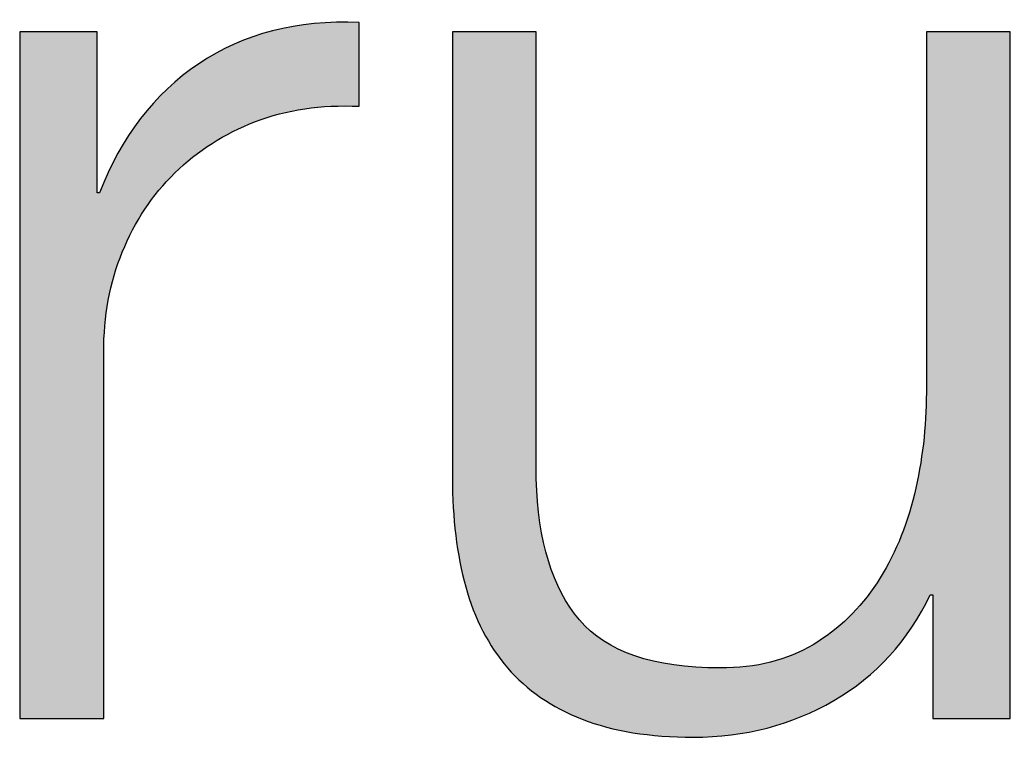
# Paper-space layout 'A3mask (portrait)' of a CAD drawing. Extents: x 0 to 277, y 0 to 394.
# Drawn here: x 204.026 to 206.072, y 39.345 to 40.827 of the extents above; entities that cross this region are included whole.
import ezdxf
from ezdxf.enums import TextEntityAlignment as Align

# ---------------------------------------------------------------- set-up
doc = ezdxf.new("R2010")
doc.units = 0
doc.layers.get('0').update_dxf_attribs({"linetype": 'CONTINUOUS'})
doc.layers.get('Defpoints').update_dxf_attribs({"linetype": 'CONTINUOUS'})
doc.layers.add('JPP_Mask', color=7, linetype='CONTINUOUS')
doc.styles.add('JPP', font='arial.ttf')

# ---------------------------------------------------------------- blocks, each defined once
blk = doc.blocks.new('A3mask (portrait)')
at = {"true_color": 0x004a91}
h = blk.add_hatch(color=154, dxfattribs=at)
edge = h.paths.add_edge_path()
edge.add_spline(control_points=[(204.1993, 40.0214), (204.1993, 40.0923), (204.1993, 40.1396), (204.1993, 40.1396), (204.1993, 40.2148), (204.2121, 40.284), (204.2378, 40.3472)], knot_values=[8, 8, 8, 8, 8.250035, 8.250035, 8.250035, 9.250035, 9.250035, 9.250035, 9.250035], degree=3, periodic=0)
edge.add_spline(control_points=[(204.2378, 40.3472), (204.2634, 40.4105), (204.2997, 40.465), (204.3464, 40.5109)], knot_values=[7, 7, 7, 7, 8, 8, 8, 8], degree=3, periodic=0)
edge.add_spline(control_points=[(204.3464, 40.5109), (204.3932, 40.5567), (204.4487, 40.592), (204.5128, 40.6167), (204.577, 40.6415), (204.6485, 40.652), (204.7274, 40.6485)], knot_values=[5, 5, 5, 5, 6, 6, 6, 7, 7, 7, 7], degree=3, periodic=0)
edge.add_spline(control_points=[(204.7274, 40.6485), (204.7274, 40.6485), (204.7274, 40.8216), (204.7274, 40.8216), (204.599, 40.8271), (204.4885, 40.7987), (204.3959, 40.7364), (204.3033, 40.6741), (204.235, 40.5851), (204.191, 40.4697)], knot_values=[2, 2, 2, 2, 3, 3, 3, 4, 4, 4, 5, 5, 5, 5], degree=3, periodic=0)
edge.add_spline(control_points=[(204.191, 40.4697), (204.191, 40.4697), (204.1855, 40.4697), (204.1855, 40.4697)], knot_values=[1.00001, 1.00001, 1.00001, 1.00001, 2, 2, 2, 2], degree=3, periodic=0)
edge.add_spline(control_points=[(204.1855, 40.4697), (204.1855, 40.4697), (204.1855, 40.5528), (204.1855, 40.636)], knot_values=[0.5, 0.5, 0.5, 0.5, 1, 1, 1, 1], degree=3, periodic=0)
edge.add_spline(control_points=[(204.1855, 40.636), (204.1855, 40.7192), (204.1855, 40.8024), (204.1855, 40.8024), (204.1855, 40.8024), (204.1755, 40.8024), (204.1606, 40.8024)], knot_values=[12.749965, 12.749965, 12.749965, 12.749965, 13.249965, 13.249965, 13.249965, 13.5, 13.5, 13.5, 13.5], degree=3, periodic=0)
edge.add_spline(control_points=[(204.1606, 40.8024), (204.1456, 40.8024), (204.1257, 40.8024), (204.1058, 40.8024)], knot_values=[12.49997, 12.49997, 12.49997, 12.49997, 12.749965, 12.749965, 12.749965, 12.749965], degree=3, periodic=0)
edge.add_spline(control_points=[(204.1058, 40.8024), (204.0958, 40.8024), (204.0858, 40.8024), (204.0765, 40.8024)], knot_values=[12.374973, 12.374973, 12.374973, 12.374973, 12.49997, 12.49997, 12.49997, 12.49997], degree=3, periodic=0)
edge.add_spline(control_points=[(204.0765, 40.8024), (204.0671, 40.8024), (204.0584, 40.8024), (204.0509, 40.8024)], knot_values=[12.249975, 12.249975, 12.249975, 12.249975, 12.374973, 12.374973, 12.374973, 12.374973], degree=3, periodic=0)
edge.add_spline(control_points=[(204.0509, 40.8024), (204.0472, 40.8024), (204.0438, 40.8024), (204.0407, 40.8024)], knot_values=[12.187476, 12.187476, 12.187476, 12.187476, 12.249975, 12.249975, 12.249975, 12.249975], degree=3, periodic=0)
edge.add_spline(control_points=[(204.0407, 40.8024), (204.0377, 40.8024), (204.035, 40.8024), (204.0329, 40.8024)], knot_values=[12.124977, 12.124977, 12.124977, 12.124977, 12.187476, 12.187476, 12.187476, 12.187476], degree=3, periodic=0)
edge.add_spline(control_points=[(204.0299, 40.8024), (204.0291, 40.8024), (204.0284, 40.8024), (204.0278, 40.8024)], knot_values=[12.062479, 12.062479, 12.062479, 12.062479, 12.093728, 12.093728, 12.093728, 12.093728], degree=3, periodic=0)
edge.add_spline(control_points=[(204.026, 40.8024), (204.026, 40.8024), (204.026, 40.8024), (204.026, 40.8024), (204.026, 40.8024), (204.026, 40.8024), (204.026, 40.8024)], knot_values=[11.99998, 11.99998, 11.99998, 11.99998, 12.001425, 12.001425, 12.001425, 12.001445, 12.001445, 12.001445, 12.001445], degree=3, periodic=0)
edge.add_spline(control_points=[(204.026, 40.8024), (204.026, 40.8024), (204.026, 40.4476), (204.026, 40.0928)], knot_values=[11.49999, 11.49999, 11.49999, 11.49999, 11.99998, 11.99998, 11.99998, 11.99998], degree=3, periodic=0)
edge.add_spline(control_points=[(204.026, 40.0928), (204.026, 39.738), (204.026, 39.3832), (204.026, 39.3832), (204.026, 39.3832), (204.026, 39.3832), (204.026, 39.3832)], knot_values=[10.999023, 10.999023, 10.999023, 10.999023, 11.499013, 11.499013, 11.499013, 11.49999, 11.49999, 11.49999, 11.49999], degree=3, periodic=0)
edge.add_spline(control_points=[(204.0279, 39.3832), (204.0286, 39.3832), (204.0294, 39.3832), (204.0303, 39.3832)], knot_values=[10.906252, 10.906252, 10.906252, 10.906252, 10.937501, 10.937501, 10.937501, 10.937501], degree=3, periodic=0)
edge.add_spline(control_points=[(204.0334, 39.3832), (204.0358, 39.3832), (204.0387, 39.3832), (204.042, 39.3832)], knot_values=[10.812504, 10.812504, 10.812504, 10.812504, 10.875003, 10.875003, 10.875003, 10.875003], degree=3, periodic=0)
edge.add_spline(control_points=[(204.042, 39.3832), (204.0453, 39.3832), (204.049, 39.3832), (204.0531, 39.3832)], knot_values=[10.750005, 10.750005, 10.750005, 10.750005, 10.812504, 10.812504, 10.812504, 10.812504], degree=3, periodic=0)
edge.add_spline(control_points=[(204.0531, 39.3832), (204.0612, 39.3832), (204.0707, 39.3832), (204.0808, 39.3832)], knot_values=[10.625008, 10.625008, 10.625008, 10.625008, 10.750005, 10.750005, 10.750005, 10.750005], degree=3, periodic=0)
edge.add_spline(control_points=[(204.0808, 39.3832), (204.091, 39.3832), (204.1018, 39.3832), (204.1126, 39.3832)], knot_values=[10.50001, 10.50001, 10.50001, 10.50001, 10.625008, 10.625008, 10.625008, 10.625008], degree=3, periodic=0)
edge.add_spline(control_points=[(204.1126, 39.3832), (204.1343, 39.3832), (204.1559, 39.3832), (204.1722, 39.3832)], knot_values=[10.250015, 10.250015, 10.250015, 10.250015, 10.50001, 10.50001, 10.50001, 10.50001], degree=3, periodic=0)
edge.add_spline(control_points=[(204.1722, 39.3832), (204.1884, 39.3832), (204.1993, 39.3832), (204.1993, 39.3832), (204.1993, 39.3832), (204.1993, 39.3832), (204.1993, 39.3832)], knot_values=[9.999532, 9.999532, 9.999532, 9.999532, 10.249547, 10.249547, 10.249547, 10.250015, 10.250015, 10.250015, 10.250015], degree=3, periodic=0)
edge.add_spline(control_points=[(204.1993, 39.3832), (204.1993, 39.3832), (204.1993, 39.3832), (204.1993, 39.3832)], knot_values=[9.999288, 9.999288, 9.999288, 9.999288, 9.999532, 9.999532, 9.999532, 9.999532], degree=3, periodic=0)
edge.add_spline(control_points=[(204.1993, 39.3854), (204.1993, 39.3861), (204.1993, 39.387), (204.1993, 39.388)], knot_values=[9.953146, 9.953146, 9.953146, 9.953146, 9.968771, 9.968771, 9.968771, 9.968771], degree=3, periodic=0)
edge.add_spline(control_points=[(204.1993, 39.388), (204.1993, 39.3891), (204.1993, 39.3903), (204.1993, 39.3917)], knot_values=[9.937521, 9.937521, 9.937521, 9.937521, 9.953146, 9.953146, 9.953146, 9.953146], degree=3, periodic=0)
edge.add_spline(control_points=[(204.1993, 39.3917), (204.1993, 39.3945), (204.1993, 39.3979), (204.1993, 39.4019)], knot_values=[9.906272, 9.906272, 9.906272, 9.906272, 9.937521, 9.937521, 9.937521, 9.937521], degree=3, periodic=0)
edge.add_spline(control_points=[(204.1993, 39.4019), (204.1993, 39.4059), (204.1993, 39.4105), (204.1993, 39.4157)], knot_values=[9.875022, 9.875022, 9.875022, 9.875022, 9.906272, 9.906272, 9.906272, 9.906272], degree=3, periodic=0)
edge.add_spline(control_points=[(204.1993, 39.4157), (204.1993, 39.426), (204.1993, 39.4386), (204.1993, 39.453)], knot_values=[9.812524, 9.812524, 9.812524, 9.812524, 9.875022, 9.875022, 9.875022, 9.875022], degree=3, periodic=0)
edge.add_spline(control_points=[(204.1993, 39.453), (204.1993, 39.4674), (204.1993, 39.4836), (204.1993, 39.5014)], knot_values=[9.750025, 9.750025, 9.750025, 9.750025, 9.812524, 9.812524, 9.812524, 9.812524], degree=3, periodic=0)
edge.add_spline(control_points=[(204.1993, 39.5014), (204.1993, 39.5368), (204.1993, 39.5782), (204.1993, 39.6225)], knot_values=[9.625027, 9.625027, 9.625027, 9.625027, 9.750025, 9.750025, 9.750025, 9.750025], degree=3, periodic=0)
edge.add_spline(control_points=[(204.1993, 39.6225), (204.1993, 39.6668), (204.1993, 39.7141), (204.1993, 39.7614)], knot_values=[9.50003, 9.50003, 9.50003, 9.50003, 9.625027, 9.625027, 9.625027, 9.625027], degree=3, periodic=0)
edge.add_spline(control_points=[(204.1993, 39.7614), (204.1993, 39.8559), (204.1993, 39.9505), (204.1993, 40.0214)], knot_values=[9.250035, 9.250035, 9.250035, 9.250035, 9.50003, 9.50003, 9.50003, 9.50003], degree=3, periodic=0)
h = blk.add_hatch(color=154, dxfattribs=at)
edge = h.paths.add_edge_path()
edge.add_spline(control_points=[(205.0932, 39.8782), (205.0932, 39.8782), (205.0932, 40.8024), (205.0932, 40.8024), (205.0932, 40.8024), (205.0498, 40.8024), (205.0065, 40.8024)], knot_values=[9.5, 9.5, 9.5, 9.5, 10.5, 10.5, 10.5, 11, 11, 11, 11], degree=3, periodic=0)
edge.add_spline(control_points=[(205.0065, 40.8024), (204.9632, 40.8024), (204.9199, 40.8024), (204.9199, 40.8024), (204.9199, 40.8024), (204.9199, 40.5721), (204.9199, 40.3417)], knot_values=[8.5, 8.5, 8.5, 8.5, 9, 9, 9, 9.5, 9.5, 9.5, 9.5], degree=3, periodic=0)
edge.add_spline(control_points=[(204.9199, 40.3417), (204.9199, 40.1114), (204.9199, 39.8811), (204.9199, 39.8811), (204.9199, 39.7967), (204.929, 39.7215), (204.9473, 39.6554), (204.9657, 39.5894), (204.9946, 39.5334), (205.034, 39.4877)], knot_values=[6, 6, 6, 6, 6.5, 6.5, 6.5, 7.5, 7.5, 7.5, 8.5, 8.5, 8.5, 8.5], degree=3, periodic=0)
edge.add_spline(control_points=[(205.034, 39.4877), (205.0734, 39.4419), (205.1248, 39.4066), (205.188, 39.3819)], knot_values=[5, 5, 5, 5, 6, 6, 6, 6], degree=3, periodic=0)
edge.add_spline(control_points=[(205.188, 39.3819), (205.2513, 39.357), (205.3278, 39.3446), (205.4177, 39.3446)], knot_values=[4, 4, 4, 4, 5, 5, 5, 5], degree=3, periodic=0)
edge.add_spline(control_points=[(205.4177, 39.3446), (205.524, 39.3446), (205.6208, 39.3698), (205.7079, 39.4203)], knot_values=[3, 3, 3, 3, 4, 4, 4, 4], degree=3, periodic=0)
edge.add_spline(control_points=[(205.7079, 39.4203), (205.7949, 39.4708), (205.8615, 39.5436), (205.9073, 39.6389)], knot_values=[2, 2, 2, 2, 3, 3, 3, 3], degree=3, periodic=0)
edge.add_spline(control_points=[(205.9073, 39.6389), (205.9073, 39.6389), (205.9128, 39.6389), (205.9128, 39.6389)], knot_values=[1.00001, 1.00001, 1.00001, 1.00001, 2, 2, 2, 2], degree=3, periodic=0)
edge.add_spline(control_points=[(205.9128, 39.6389), (205.9128, 39.6389), (205.9128, 39.575), (205.9128, 39.5111)], knot_values=[0.5, 0.5, 0.5, 0.5, 1, 1, 1, 1], degree=3, periodic=0)
edge.add_spline(control_points=[(205.9128, 39.5111), (205.9128, 39.4471), (205.9128, 39.3832), (205.9128, 39.3832), (205.9128, 39.3832), (205.9228, 39.3832), (205.9377, 39.3832)], knot_values=[20.749965, 20.749965, 20.749965, 20.749965, 21.249965, 21.249965, 21.249965, 21.5, 21.5, 21.5, 21.5], degree=3, periodic=0)
edge.add_spline(control_points=[(205.9377, 39.3832), (205.9527, 39.3832), (205.9726, 39.3832), (205.9926, 39.3832)], knot_values=[20.49997, 20.49997, 20.49997, 20.49997, 20.749965, 20.749965, 20.749965, 20.749965], degree=3, periodic=0)
edge.add_spline(control_points=[(205.9926, 39.3832), (206.0025, 39.3832), (206.0125, 39.3832), (206.0219, 39.3832)], knot_values=[20.374972, 20.374972, 20.374972, 20.374972, 20.49997, 20.49997, 20.49997, 20.49997], degree=3, periodic=0)
edge.add_spline(control_points=[(206.0219, 39.3832), (206.0312, 39.3832), (206.0399, 39.3832), (206.0474, 39.3832)], knot_values=[20.249975, 20.249975, 20.249975, 20.249975, 20.374972, 20.374972, 20.374972, 20.374972], degree=3, periodic=0)
edge.add_spline(control_points=[(206.0474, 39.3832), (206.0511, 39.3832), (206.0546, 39.3832), (206.0576, 39.3832)], knot_values=[20.187476, 20.187476, 20.187476, 20.187476, 20.249975, 20.249975, 20.249975, 20.249975], degree=3, periodic=0)
edge.add_spline(control_points=[(206.0576, 39.3832), (206.0606, 39.3832), (206.0633, 39.3832), (206.0655, 39.3832)], knot_values=[20.124977, 20.124977, 20.124977, 20.124977, 20.187476, 20.187476, 20.187476, 20.187476], degree=3, periodic=0)
edge.add_spline(control_points=[(206.0684, 39.3832), (206.0692, 39.3832), (206.07, 39.3832), (206.0705, 39.3832)], knot_values=[20.062479, 20.062479, 20.062479, 20.062479, 20.093728, 20.093728, 20.093728, 20.093728], degree=3, periodic=0)
edge.add_spline(control_points=[(206.0723, 39.3832), (206.0723, 39.3832), (206.0723, 39.3832), (206.0723, 39.3832), (206.0723, 39.3832), (206.0723, 39.3832), (206.0723, 39.3832)], knot_values=[19.99998, 19.99998, 19.99998, 19.99998, 20.001425, 20.001425, 20.001425, 20.001445, 20.001445, 20.001445, 20.001445], degree=3, periodic=0)
edge.add_spline(control_points=[(206.0723, 39.3832), (206.0723, 39.3832), (206.0723, 39.738), (206.0723, 40.0928)], knot_values=[19.49999, 19.49999, 19.49999, 19.49999, 19.99998, 19.99998, 19.99998, 19.99998], degree=3, periodic=0)
edge.add_spline(control_points=[(206.0723, 40.0928), (206.0723, 40.4476), (206.0723, 40.8024), (206.0723, 40.8024), (206.0723, 40.8024), (206.0723, 40.8024), (206.0723, 40.8024)], knot_values=[18.999023, 18.999023, 18.999023, 18.999023, 19.499013, 19.499013, 19.499013, 19.49999, 19.49999, 19.49999, 19.49999], degree=3, periodic=0)
edge.add_spline(control_points=[(206.0704, 40.8024), (206.0697, 40.8024), (206.069, 40.8024), (206.068, 40.8024)], knot_values=[18.906252, 18.906252, 18.906252, 18.906252, 18.937501, 18.937501, 18.937501, 18.937501], degree=3, periodic=0)
edge.add_spline(control_points=[(206.0649, 40.8024), (206.0625, 40.8024), (206.0596, 40.8024), (206.0563, 40.8024)], knot_values=[18.812504, 18.812504, 18.812504, 18.812504, 18.875003, 18.875003, 18.875003, 18.875003], degree=3, periodic=0)
edge.add_spline(control_points=[(206.0563, 40.8024), (206.053, 40.8024), (206.0493, 40.8024), (206.0453, 40.8024)], knot_values=[18.750005, 18.750005, 18.750005, 18.750005, 18.812504, 18.812504, 18.812504, 18.812504], degree=3, periodic=0)
edge.add_spline(control_points=[(206.0453, 40.8024), (206.0371, 40.8024), (206.0277, 40.8024), (206.0175, 40.8024)], knot_values=[18.625007, 18.625007, 18.625007, 18.625007, 18.750005, 18.750005, 18.750005, 18.750005], degree=3, periodic=0)
edge.add_spline(control_points=[(206.0175, 40.8024), (206.0074, 40.8024), (205.9965, 40.8024), (205.9857, 40.8024)], knot_values=[18.50001, 18.50001, 18.50001, 18.50001, 18.625008, 18.625008, 18.625008, 18.625008], degree=3, periodic=0)
edge.add_spline(control_points=[(205.9857, 40.8024), (205.964, 40.8024), (205.9424, 40.8024), (205.9261, 40.8024)], knot_values=[18.250015, 18.250015, 18.250015, 18.250015, 18.50001, 18.50001, 18.50001, 18.50001], degree=3, periodic=0)
edge.add_spline(control_points=[(205.9261, 40.8024), (205.9099, 40.8024), (205.8991, 40.8024), (205.8991, 40.8024), (205.8991, 40.8024), (205.8991, 40.8024), (205.8991, 40.8024)], knot_values=[17.999532, 17.999532, 17.999532, 17.999532, 18.249547, 18.249547, 18.249547, 18.250015, 18.250015, 18.250015, 18.250015], degree=3, periodic=0)
edge.add_spline(control_points=[(205.8991, 40.8003), (205.8991, 40.7996), (205.8991, 40.7987), (205.8991, 40.7976)], knot_values=[17.953146, 17.953146, 17.953146, 17.953146, 17.968771, 17.968771, 17.968771, 17.968771], degree=3, periodic=0)
edge.add_spline(control_points=[(205.8991, 40.7976), (205.8991, 40.7966), (205.8991, 40.7954), (205.8991, 40.794)], knot_values=[17.937521, 17.937521, 17.937521, 17.937521, 17.953146, 17.953146, 17.953146, 17.953146], degree=3, periodic=0)
edge.add_spline(control_points=[(205.8991, 40.794), (205.8991, 40.7913), (205.8991, 40.7879), (205.8991, 40.784)], knot_values=[17.906272, 17.906272, 17.906272, 17.906272, 17.937521, 17.937521, 17.937521, 17.937521], degree=3, periodic=0)
edge.add_spline(control_points=[(205.8991, 40.784), (205.8991, 40.78), (205.8991, 40.7755), (205.8991, 40.7704)], knot_values=[17.875022, 17.875022, 17.875022, 17.875022, 17.906272, 17.906272, 17.906272, 17.906272], degree=3, periodic=0)
edge.add_spline(control_points=[(205.8991, 40.7704), (205.8991, 40.7602), (205.8991, 40.7478), (205.8991, 40.7336)], knot_values=[17.812524, 17.812524, 17.812524, 17.812524, 17.875022, 17.875022, 17.875022, 17.875022], degree=3, periodic=0)
edge.add_spline(control_points=[(205.8991, 40.7336), (205.8991, 40.7194), (205.8991, 40.7034), (205.8991, 40.686)], knot_values=[17.750025, 17.750025, 17.750025, 17.750025, 17.812524, 17.812524, 17.812524, 17.812524], degree=3, periodic=0)
edge.add_spline(control_points=[(205.8991, 40.686), (205.8991, 40.651), (205.8991, 40.6103), (205.8991, 40.5666)], knot_values=[17.625028, 17.625028, 17.625028, 17.625028, 17.750025, 17.750025, 17.750025, 17.750025], degree=3, periodic=0)
edge.add_spline(control_points=[(205.8991, 40.5666), (205.8991, 40.5229), (205.8991, 40.4763), (205.8991, 40.4298)], knot_values=[17.50003, 17.50003, 17.50003, 17.50003, 17.625028, 17.625028, 17.625028, 17.625028], degree=3, periodic=0)
edge.add_spline(control_points=[(205.8991, 40.4298), (205.8991, 40.3366), (205.8991, 40.2434), (205.8991, 40.1735)], knot_values=[17.250035, 17.250035, 17.250035, 17.250035, 17.50003, 17.50003, 17.50003, 17.50003], degree=3, periodic=0)
edge.add_spline(control_points=[(205.8991, 40.1735), (205.8991, 40.1036), (205.8991, 40.057), (205.8991, 40.057), (205.8991, 39.9855), (205.8908, 39.9153), (205.8743, 39.8466), (205.8578, 39.7779), (205.8321, 39.7169), (205.7973, 39.6636)], knot_values=[15, 15, 15, 15, 15.250035, 15.250035, 15.250035, 16.250035, 16.250035, 16.250035, 17.250035, 17.250035, 17.250035, 17.250035], degree=3, periodic=0)
edge.add_spline(control_points=[(205.7973, 39.6636), (205.7624, 39.6105), (205.7184, 39.5679), (205.6653, 39.5358)], knot_values=[14, 14, 14, 14, 15, 15, 15, 15], degree=3, periodic=0)
edge.add_spline(control_points=[(205.6653, 39.5358), (205.612, 39.5037), (205.5479, 39.4877), (205.4727, 39.4877)], knot_values=[13, 13, 13, 13, 14, 14, 14, 14], degree=3, periodic=0)
edge.add_spline(control_points=[(205.4727, 39.4877), (205.3352, 39.4877), (205.2384, 39.5207), (205.1825, 39.5868)], knot_values=[12, 12, 12, 12, 13, 13, 13, 13], degree=3, periodic=0)
edge.add_spline(control_points=[(205.1825, 39.5868), (205.1266, 39.6528), (205.0968, 39.7499), (205.0932, 39.8782)], knot_values=[11, 11, 11, 11, 12, 12, 12, 12], degree=3, periodic=0)
at = {"layer": 'Defpoints', "color": 154, "true_color": 0x004a91}
for points, knots in [([(204.1855, 40.8024), (204.1855, 40.8024), (204.1855, 40.4697), (204.1855, 40.4697), (204.1855, 40.4697), (204.191, 40.4697), (204.191, 40.4697), (204.235, 40.5851), (204.3033, 40.6741), (204.3959, 40.7364), (204.4885, 40.7987), (204.599, 40.8271), (204.7274, 40.8216), (204.7274, 40.8216), (204.7274, 40.6485), (204.7274, 40.6485), (204.6485, 40.652), (204.577, 40.6415), (204.5128, 40.6167), (204.4487, 40.592), (204.3932, 40.5567), (204.3464, 40.5109), (204.2997, 40.465), (204.2634, 40.4105), (204.2378, 40.3472), (204.2121, 40.284), (204.1993, 40.2148), (204.1993, 40.1396), (204.1993, 40.1396), (204.1993, 39.3832), (204.1993, 39.3832), (204.1993, 39.3832), (204.026, 39.3832), (204.026, 39.3832), (204.026, 39.3832), (204.026, 40.8024), (204.026, 40.8024), (204.026, 40.8024), (204.1855, 40.8024), (204.1855, 40.8024)], [0, 0, 0, 0, 1, 1, 1, 2, 2, 2, 3, 3, 3, 4, 4, 4, 5, 5, 5, 6, 6, 6, 7, 7, 7, 8, 8, 8, 9, 9, 9, 10, 10, 10, 11, 11, 11, 12, 12, 12, 13, 13, 13, 13]), ([(205.9128, 39.3832), (205.9128, 39.3832), (205.9128, 39.6389), (205.9128, 39.6389), (205.9128, 39.6389), (205.9073, 39.6389), (205.9073, 39.6389), (205.8615, 39.5436), (205.7949, 39.4708), (205.7079, 39.4203), (205.6208, 39.3698), (205.524, 39.3446), (205.4177, 39.3446), (205.3278, 39.3446), (205.2513, 39.357), (205.188, 39.3819), (205.1248, 39.4066), (205.0734, 39.4419), (205.034, 39.4877), (204.9946, 39.5334), (204.9657, 39.5894), (204.9473, 39.6554), (204.929, 39.7215), (204.9199, 39.7967), (204.9199, 39.8811), (204.9199, 39.8811), (204.9199, 40.8024), (204.9199, 40.8024), (204.9199, 40.8024), (205.0932, 40.8024), (205.0932, 40.8024), (205.0932, 40.8024), (205.0932, 39.8782), (205.0932, 39.8782), (205.0968, 39.7499), (205.1266, 39.6528), (205.1825, 39.5868), (205.2384, 39.5207), (205.3352, 39.4877), (205.4727, 39.4877), (205.5479, 39.4877), (205.612, 39.5037), (205.6653, 39.5358), (205.7184, 39.5679), (205.7624, 39.6105), (205.7973, 39.6636), (205.8321, 39.7169), (205.8578, 39.7779), (205.8743, 39.8466), (205.8908, 39.9153), (205.8991, 39.9855), (205.8991, 40.057), (205.8991, 40.057), (205.8991, 40.8024), (205.8991, 40.8024), (205.8991, 40.8024), (206.0723, 40.8024), (206.0723, 40.8024), (206.0723, 40.8024), (206.0723, 39.3832), (206.0723, 39.3832), (206.0723, 39.3832), (205.9128, 39.3832), (205.9128, 39.3832)], [0, 0, 0, 0, 1, 1, 1, 2, 2, 2, 3, 3, 3, 4, 4, 4, 5, 5, 5, 6, 6, 6, 7, 7, 7, 8, 8, 8, 9, 9, 9, 10, 10, 10, 11, 11, 11, 12, 12, 12, 13, 13, 13, 14, 14, 14, 15, 15, 15, 16, 16, 16, 17, 17, 17, 18, 18, 18, 19, 19, 19, 20, 20, 20, 21, 21, 21, 21])]:
    blk.add_open_spline(points, degree=3, knots=knots, dxfattribs=at)
at = {"color": 7, "style": 'JPP'}
for tag, p in [('Client', (244.02, 56.35)), ('Project1', (244.02, 44.1)), ('Project2', (244.02, 40.425)), ('Project3', (244.02, 36.75)), ('Title1', (244.02, 28.175)), ('Title2', (244.02, 24.5)), ('Title3', (244.02, 20.825)), ('Status', (191.1, 3.675))]:
    blk.add_attdef(tag, text='', height=1.7, dxfattribs=at).set_placement(p, align=Align.MIDDLE_LEFT)
at = {"color": 2, "style": 'JPP'}
for tag, p in [('Scale', (204.575, 12.25)), ('Checked', (248.675, 12.25)), ('Drawn', (226.625, 12.25)), ('Date', (270.725, 12.25))]:
    blk.add_attdef(tag, text='', height=1, dxfattribs=at).set_placement(p, align=Align.MIDDLE_CENTER)
at = {"color": 6, "style": 'JPP'}
for tag, p in [('Ref', (235.2, 3.675)), ('DrgNo.', (255.78, 3.675))]:
    blk.add_attdef(tag, text='', height=2, dxfattribs=at).set_placement(p, align=Align.MIDDLE_LEFT)
blk.add_attdef('Rev', text='', height=2, dxfattribs=at).set_placement((272.5746, 3.675), align=Align.MIDDLE_CENTER)

psp = doc.layouts.new('A3mask (portrait)')

# ---------------------------------------------------------------- block references
at = {"layer": 'JPP_Mask'}
psp.add_blockref('A3mask (portrait)', (0, 0), dxfattribs=at)

doc.saveas('drawing.dxf')
